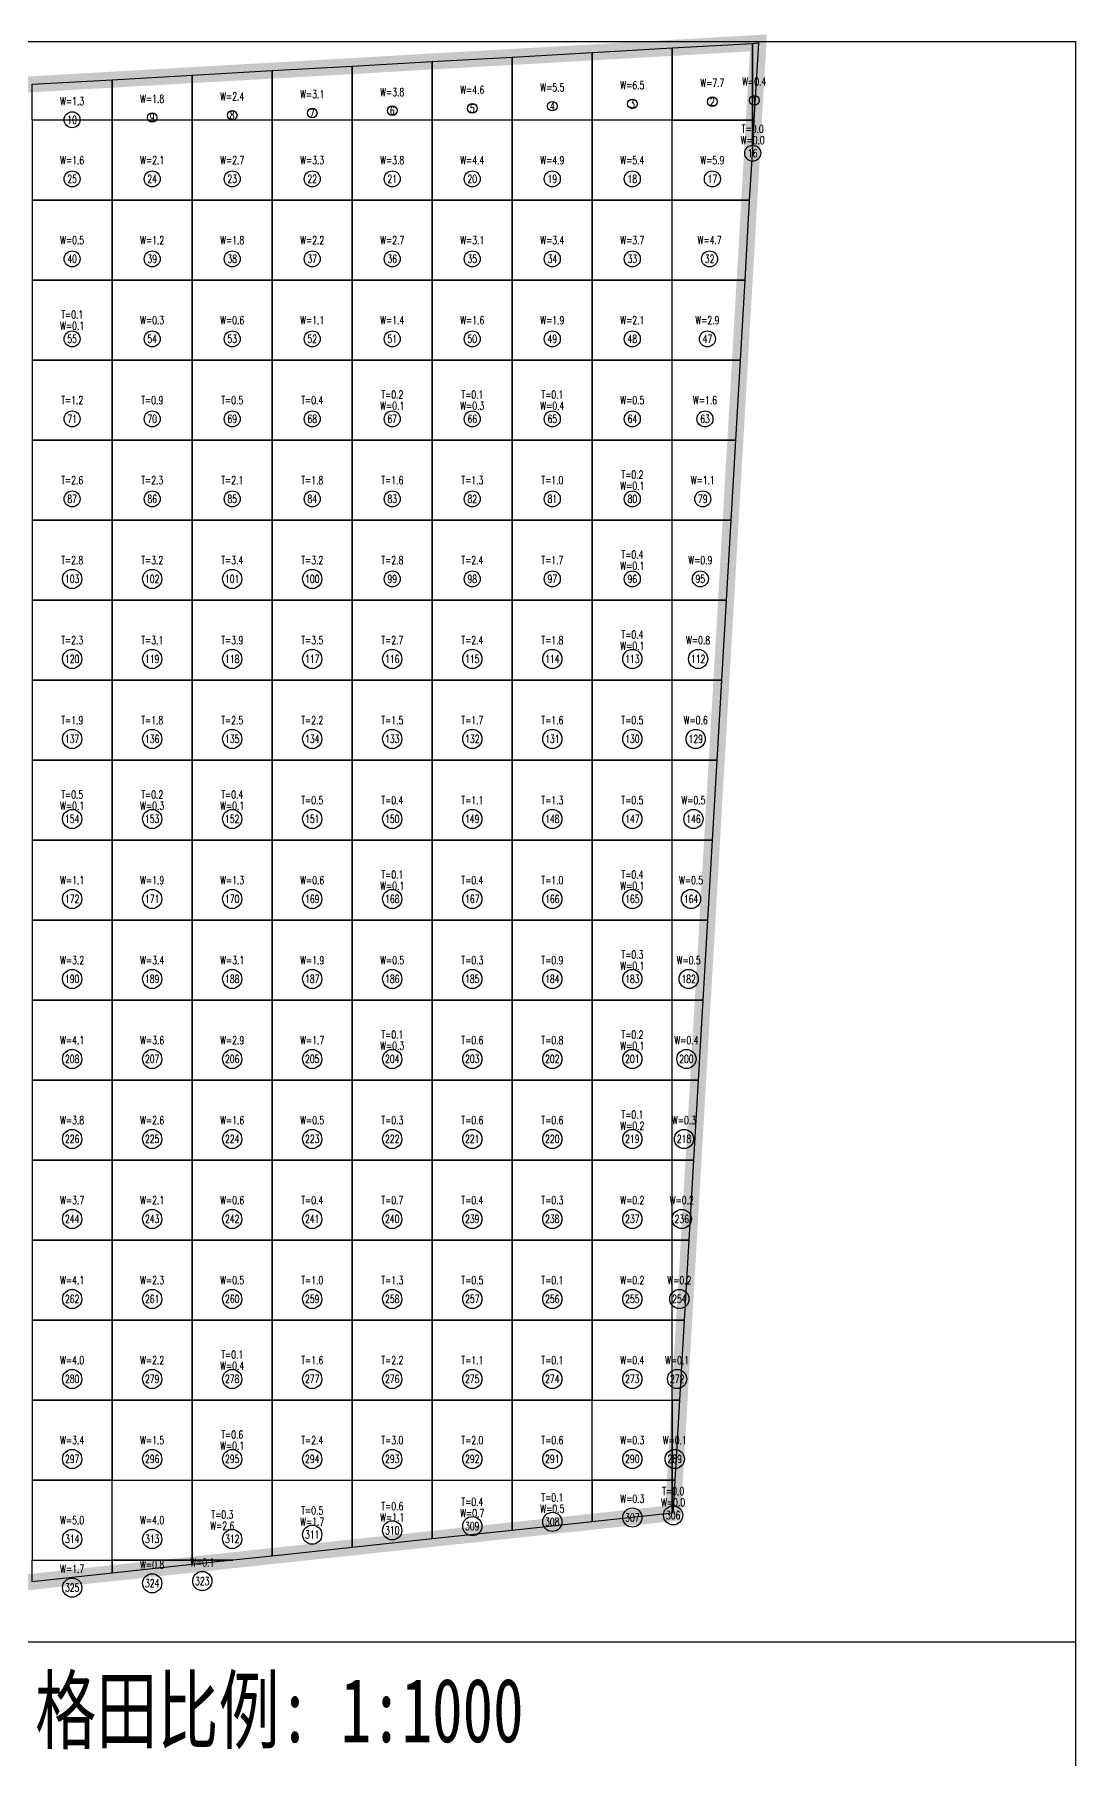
# Model space of a CAD drawing. Extents: x 4283 to 40403, y 1134 to 1764.
# Drawn here: x 9888.4 to 9953.5, y 1566.7 to 1674.5 of the extents above; entities that cross this region are included whole.
import ezdxf
from ezdxf.enums import TextEntityAlignment as Align

# ---------------------------------------------------------------- set-up
doc = ezdxf.new("R2010")
doc.units = 0
for name, color, linetype in [('tdz_10-2方格网', 2, 'Continuous'), ('tdz_10-2方格网计算', 7, 'Continuous'), ('tdz_土方计算图', 7, 'Continuous'), ('tdz_格田', 6, 'Continuous')]:
    doc.layers.add(name, color=color, linetype=linetype)
doc.styles.add('GLand', font='')
doc.styles.add('GLandNum', font='txt_____.ttf', dxfattribs={"width": 0.7, "height": 0.5})
doc.styles.get('GLand').set_extended_font_data('FangSong_GB2312')

msp = doc.modelspace()

# ---------------------------------------------------------------- linework, layer by layer
at = {"layer": 'tdz_10-2方格网', "linetype": 'Continuous'}
for points in [[(9923.27, 1673.42, 3394.67), (9923.27, 1669.18, 3394.62), (9918.27, 1669.18, 3394.66), (9918.27, 1673.13, 3394.71)], [(9928.27, 1673.7, 3394.63), (9928.27, 1669.18, 3394.58), (9923.27, 1669.18, 3394.62), (9923.27, 1673.42, 3394.67)], [(9933.27, 1673.98, 3394.59), (9933.27, 1669.18, 3394.56), (9928.27, 1669.18, 3394.58), (9928.27, 1673.7, 3394.63)], [(9933.37, 1669.18, 3394.56), (9933.27, 1669.18, 3394.56), (9933.27, 1673.98, 3394.59), (9933.65, 1674.01, 3394.59)], [(9903.27, 1672.28, 3394.82), (9903.27, 1669.18, 3394.79), (9898.27, 1669.18, 3394.83), (9898.27, 1671.99, 3394.86)], [(9908.27, 1672.56, 3394.78), (9908.27, 1669.18, 3394.75), (9903.27, 1669.18, 3394.79), (9903.27, 1672.28, 3394.82)], [(9913.27, 1672.85, 3394.74), (9913.27, 1669.18, 3394.71), (9908.27, 1669.18, 3394.75), (9908.27, 1672.56, 3394.78)], [(9918.27, 1673.13, 3394.71), (9918.27, 1669.18, 3394.66), (9913.27, 1669.18, 3394.71), (9913.27, 1672.85, 3394.74)], [(9893.27, 1671.71, 3394.9), (9893.27, 1669.18, 3394.88), (9888.27, 1669.18, 3394.92), (9888.27, 1671.43, 3394.93)], [(9898.27, 1671.99, 3394.86), (9898.27, 1669.18, 3394.83), (9893.27, 1669.18, 3394.88), (9893.27, 1671.71, 3394.9)], [(9888.27, 1669.18, 3394.92), (9888.27, 1664.18, 3394.91), (9893.27, 1664.18, 3394.87), (9893.27, 1669.18, 3394.88)], [(9893.27, 1669.18, 3394.88), (9893.27, 1664.18, 3394.87), (9898.27, 1664.18, 3394.82), (9898.27, 1669.18, 3394.83)], [(9898.27, 1669.18, 3394.83), (9898.27, 1664.18, 3394.82), (9903.27, 1664.18, 3394.78), (9903.27, 1669.18, 3394.79)], [(9903.27, 1669.18, 3394.79), (9903.27, 1664.18, 3394.78), (9908.27, 1664.18, 3394.74), (9908.27, 1669.18, 3394.75)], [(9908.27, 1669.18, 3394.75), (9908.27, 1664.18, 3394.74), (9913.27, 1664.18, 3394.69), (9913.27, 1669.18, 3394.71)], [(9913.27, 1669.18, 3394.71), (9913.27, 1664.18, 3394.69), (9918.27, 1664.18, 3394.65), (9918.27, 1669.18, 3394.66)], [(9918.27, 1669.18, 3394.66), (9918.27, 1664.18, 3394.65), (9923.27, 1664.18, 3394.59), (9923.27, 1669.18, 3394.62)], [(9923.27, 1669.18, 3394.62), (9923.27, 1664.18, 3394.59), (9928.27, 1664.18, 3394.55), (9928.27, 1669.18, 3394.58)], [(9933.08, 1664.18, 3394.53), (9928.27, 1664.18, 3394.55), (9928.27, 1669.18, 3394.58), (9933.27, 1669.18, 3394.56), (9933.27, 1667.4, 3394.55)], [(9933.27, 1669.18, 3394.56), (9933.37, 1669.18, 3394.56), (9933.27, 1667.4, 3394.55)], [(9888.27, 1664.18, 3394.91), (9888.27, 1659.18, 3394.92), (9893.27, 1659.18, 3394.87), (9893.27, 1664.18, 3394.87)], [(9893.27, 1664.18, 3394.87), (9893.27, 1659.18, 3394.87), (9898.27, 1659.18, 3394.83), (9898.27, 1664.18, 3394.82)], [(9898.27, 1664.18, 3394.82), (9898.27, 1659.18, 3394.83), (9903.27, 1659.18, 3394.79), (9903.27, 1664.18, 3394.78)], [(9903.27, 1664.18, 3394.78), (9903.27, 1659.18, 3394.79), (9908.27, 1659.18, 3394.73), (9908.27, 1664.18, 3394.74)], [(9908.27, 1664.18, 3394.74), (9908.27, 1659.18, 3394.73), (9913.27, 1659.18, 3394.68), (9913.27, 1664.18, 3394.69)], [(9913.27, 1664.18, 3394.69), (9913.27, 1659.18, 3394.68), (9918.27, 1659.18, 3394.62), (9918.27, 1664.18, 3394.65)], [(9918.27, 1664.18, 3394.65), (9918.27, 1659.18, 3394.62), (9923.27, 1659.18, 3394.56), (9923.27, 1664.18, 3394.59)], [(9923.27, 1664.18, 3394.59), (9923.27, 1659.18, 3394.56), (9928.27, 1659.18, 3394.51), (9928.27, 1664.18, 3394.55)], [(9928.27, 1664.18, 3394.55), (9933.08, 1664.18, 3394.53), (9932.79, 1659.18, 3394.51), (9928.27, 1659.18, 3394.51)], [(9888.27, 1659.18, 3394.92), (9888.27, 1654.18, 3394.93), (9893.27, 1654.18, 3394.87), (9893.27, 1659.18, 3394.87)], [(9893.27, 1659.18, 3394.87), (9893.27, 1654.18, 3394.87), (9898.27, 1654.18, 3394.82), (9898.27, 1659.18, 3394.83)], [(9898.27, 1659.18, 3394.83), (9898.27, 1654.18, 3394.82), (9903.27, 1654.18, 3394.76), (9903.27, 1659.18, 3394.79)], [(9903.27, 1659.18, 3394.79), (9903.27, 1654.18, 3394.76), (9908.27, 1654.18, 3394.71), (9908.27, 1659.18, 3394.73)], [(9908.27, 1659.18, 3394.73), (9908.27, 1654.18, 3394.71), (9913.27, 1654.18, 3394.65), (9913.27, 1659.18, 3394.68)], [(9913.27, 1659.18, 3394.68), (9913.27, 1654.18, 3394.65), (9918.27, 1654.18, 3394.6), (9918.27, 1659.18, 3394.62)], [(9918.27, 1659.18, 3394.62), (9918.27, 1654.18, 3394.6), (9923.27, 1654.18, 3394.54), (9923.27, 1659.18, 3394.56)], [(9923.27, 1659.18, 3394.56), (9923.27, 1654.18, 3394.54), (9928.27, 1654.18, 3394.47), (9928.27, 1659.18, 3394.51)], [(9928.27, 1659.18, 3394.51), (9932.79, 1659.18, 3394.51), (9932.5, 1654.18, 3394.48), (9928.27, 1654.18, 3394.47)], [(9888.27, 1654.18, 3394.93), (9888.27, 1649.18, 3394.91), (9893.27, 1649.18, 3394.85), (9893.27, 1654.18, 3394.87)], [(9893.27, 1654.18, 3394.87), (9893.27, 1649.18, 3394.85), (9898.27, 1649.18, 3394.8), (9898.27, 1654.18, 3394.82)], [(9898.27, 1654.18, 3394.82), (9898.27, 1649.18, 3394.8), (9903.27, 1649.18, 3394.74), (9903.27, 1654.18, 3394.76)], [(9903.27, 1654.18, 3394.76), (9903.27, 1649.18, 3394.74), (9908.27, 1649.18, 3394.68), (9908.27, 1654.18, 3394.71)], [(9908.27, 1654.18, 3394.71), (9908.27, 1649.18, 3394.68), (9913.27, 1649.18, 3394.63), (9913.27, 1654.18, 3394.65)], [(9913.27, 1654.18, 3394.65), (9913.27, 1649.18, 3394.63), (9918.27, 1649.18, 3394.57), (9918.27, 1654.18, 3394.6)], [(9918.27, 1654.18, 3394.6), (9918.27, 1649.18, 3394.57), (9923.27, 1649.18, 3394.51), (9923.27, 1654.18, 3394.54)], [(9923.27, 1654.18, 3394.54), (9923.27, 1649.18, 3394.51), (9928.27, 1649.18, 3394.48), (9928.27, 1654.18, 3394.47)], [(9928.27, 1654.18, 3394.47), (9932.5, 1654.18, 3394.48), (9932.21, 1649.18, 3394.47), (9928.27, 1649.18, 3394.48)], [(9888.27, 1649.18, 3394.91), (9888.27, 1644.18, 3394.89), (9893.27, 1644.18, 3394.83), (9893.27, 1649.18, 3394.85)], [(9893.27, 1649.18, 3394.85), (9893.27, 1644.18, 3394.83), (9898.27, 1644.18, 3394.78), (9898.27, 1649.18, 3394.8)], [(9898.27, 1649.18, 3394.8), (9898.27, 1644.18, 3394.78), (9903.27, 1644.18, 3394.72), (9903.27, 1649.18, 3394.74)], [(9903.27, 1649.18, 3394.74), (9903.27, 1644.18, 3394.72), (9908.27, 1644.18, 3394.66), (9908.27, 1649.18, 3394.68)], [(9908.27, 1649.18, 3394.68), (9908.27, 1644.18, 3394.66), (9913.27, 1644.18, 3394.61), (9913.27, 1649.18, 3394.63)], [(9913.27, 1649.18, 3394.63), (9913.27, 1644.18, 3394.61), (9918.27, 1644.18, 3394.55), (9918.27, 1649.18, 3394.57)], [(9918.27, 1649.18, 3394.57), (9918.27, 1644.18, 3394.55), (9923.27, 1644.18, 3394.52), (9923.27, 1649.18, 3394.51)], [(9923.27, 1649.18, 3394.51), (9923.27, 1644.18, 3394.52), (9928.27, 1644.18, 3394.51), (9928.27, 1649.18, 3394.48)], [(9928.27, 1649.18, 3394.48), (9932.21, 1649.18, 3394.47), (9931.92, 1644.18, 3394.51), (9928.27, 1644.18, 3394.51)], [(9888.27, 1644.18, 3394.89), (9888.27, 1639.18, 3394.98), (9893.27, 1639.18, 3394.89), (9893.27, 1644.18, 3394.83)], [(9893.27, 1644.18, 3394.83), (9893.27, 1639.18, 3394.89), (9898.27, 1639.18, 3394.76), (9898.27, 1644.18, 3394.78)], [(9898.27, 1644.18, 3394.78), (9898.27, 1639.18, 3394.76), (9903.27, 1639.18, 3394.7), (9903.27, 1644.18, 3394.72)], [(9903.27, 1644.18, 3394.72), (9903.27, 1639.18, 3394.7), (9908.27, 1639.18, 3394.64), (9908.27, 1644.18, 3394.66)], [(9908.27, 1644.18, 3394.66), (9908.27, 1639.18, 3394.64), (9913.27, 1639.18, 3394.61), (9913.27, 1644.18, 3394.61)], [(9913.27, 1644.18, 3394.61), (9913.27, 1639.18, 3394.61), (9918.27, 1639.18, 3394.56), (9918.27, 1644.18, 3394.55)], [(9918.27, 1644.18, 3394.55), (9918.27, 1639.18, 3394.56), (9923.27, 1639.18, 3394.55), (9923.27, 1644.18, 3394.52)], [(9923.27, 1644.18, 3394.52), (9923.27, 1639.18, 3394.55), (9928.27, 1639.18, 3394.55), (9928.27, 1644.18, 3394.51)], [(9928.27, 1644.18, 3394.51), (9931.92, 1644.18, 3394.51), (9931.63, 1639.18, 3394.54), (9928.27, 1639.18, 3394.55)], [(9888.27, 1639.18, 3394.98), (9888.27, 1634.18, 3394.99), (9893.27, 1634.18, 3394.95), (9893.27, 1639.18, 3394.89)], [(9893.27, 1639.18, 3394.89), (9893.27, 1634.18, 3394.95), (9898.27, 1634.18, 3394.82), (9898.27, 1639.18, 3394.76)], [(9898.27, 1639.18, 3394.76), (9898.27, 1634.18, 3394.82), (9903.27, 1634.18, 3394.74), (9903.27, 1639.18, 3394.7)], [(9903.27, 1639.18, 3394.7), (9903.27, 1634.18, 3394.74), (9908.27, 1634.18, 3394.73), (9908.27, 1639.18, 3394.64)], [(9908.27, 1639.18, 3394.64), (9908.27, 1634.18, 3394.73), (9913.27, 1634.18, 3394.7), (9913.27, 1639.18, 3394.61)], [(9913.27, 1639.18, 3394.61), (9913.27, 1634.18, 3394.7), (9918.27, 1634.18, 3394.61), (9918.27, 1639.18, 3394.56)], [(9918.27, 1639.18, 3394.56), (9918.27, 1634.18, 3394.61), (9923.27, 1634.18, 3394.59), (9923.27, 1639.18, 3394.55)], [(9923.27, 1639.18, 3394.55), (9923.27, 1634.18, 3394.59), (9928.27, 1634.18, 3394.58), (9928.27, 1639.18, 3394.55)], [(9928.27, 1639.18, 3394.55), (9931.63, 1639.18, 3394.54), (9931.34, 1634.18, 3394.58), (9928.27, 1634.18, 3394.58)], [(9888.27, 1634.18, 3394.99), (9888.27, 1629.18, 3395.05), (9893.27, 1629.18, 3395.02), (9893.27, 1634.18, 3394.95)], [(9893.27, 1634.18, 3394.95), (9893.27, 1629.18, 3395.02), (9898.27, 1629.18, 3394.96), (9898.27, 1634.18, 3394.82)], [(9898.27, 1634.18, 3394.82), (9898.27, 1629.18, 3394.96), (9903.27, 1629.18, 3394.85), (9903.27, 1634.18, 3394.74)], [(9903.27, 1634.18, 3394.74), (9903.27, 1629.18, 3394.85), (9908.27, 1629.18, 3394.84), (9908.27, 1634.18, 3394.73)], [(9908.27, 1634.18, 3394.73), (9908.27, 1629.18, 3394.84), (9913.27, 1629.18, 3394.76), (9913.27, 1634.18, 3394.7)], [(9913.27, 1634.18, 3394.7), (9913.27, 1629.18, 3394.76), (9918.27, 1629.18, 3394.67), (9918.27, 1634.18, 3394.61)], [(9918.27, 1634.18, 3394.61), (9918.27, 1629.18, 3394.67), (9923.27, 1629.18, 3394.62), (9923.27, 1634.18, 3394.59)], [(9923.27, 1634.18, 3394.59), (9923.27, 1629.18, 3394.62), (9928.27, 1629.18, 3394.61), (9928.27, 1634.18, 3394.58)], [(9928.27, 1634.18, 3394.58), (9931.34, 1634.18, 3394.58), (9931.05, 1629.18, 3394.61), (9928.27, 1629.18, 3394.61)], [(9888.27, 1629.18, 3395.05), (9888.27, 1624.18, 3395.16), (9893.27, 1624.18, 3395.14), (9893.27, 1629.18, 3395.02)], [(9893.27, 1629.18, 3395.02), (9893.27, 1624.18, 3395.14), (9898.27, 1624.18, 3395.08), (9898.27, 1629.18, 3394.96)], [(9898.27, 1629.18, 3394.96), (9898.27, 1624.18, 3395.08), (9903.27, 1624.18, 3394.96), (9903.27, 1629.18, 3394.85)], [(9903.27, 1629.18, 3394.85), (9903.27, 1624.18, 3394.96), (9908.27, 1624.18, 3394.9), (9908.27, 1629.18, 3394.84)], [(9908.27, 1629.18, 3394.84), (9908.27, 1624.18, 3394.9), (9913.27, 1624.18, 3394.82), (9913.27, 1629.18, 3394.76)], [(9913.27, 1629.18, 3394.76), (9913.27, 1624.18, 3394.82), (9918.27, 1624.18, 3394.73), (9918.27, 1629.18, 3394.67)], [(9918.27, 1629.18, 3394.67), (9918.27, 1624.18, 3394.73), (9923.27, 1624.18, 3394.65), (9923.27, 1629.18, 3394.62)], [(9923.27, 1629.18, 3394.62), (9923.27, 1624.18, 3394.65), (9928.27, 1624.18, 3394.65), (9928.27, 1629.18, 3394.61)], [(9928.27, 1629.18, 3394.61), (9931.05, 1629.18, 3394.61), (9930.76, 1624.18, 3394.64), (9928.27, 1624.18, 3394.65)], [(9888.27, 1624.18, 3395.16), (9888.27, 1619.18, 3395.28), (9893.27, 1619.18, 3395.24), (9893.27, 1624.18, 3395.14)], [(9893.27, 1624.18, 3395.14), (9893.27, 1619.18, 3395.24), (9898.27, 1619.18, 3395.18), (9898.27, 1624.18, 3395.08)], [(9898.27, 1624.18, 3395.08), (9898.27, 1619.18, 3395.18), (9903.27, 1619.18, 3395.11), (9903.27, 1624.18, 3394.96)], [(9903.27, 1624.18, 3394.96), (9903.27, 1619.18, 3395.11), (9908.27, 1619.18, 3394.96), (9908.27, 1624.18, 3394.9)], [(9908.27, 1624.18, 3394.9), (9908.27, 1619.18, 3394.96), (9913.27, 1619.18, 3394.87), (9913.27, 1624.18, 3394.82)], [(9913.27, 1624.18, 3394.82), (9913.27, 1619.18, 3394.87), (9918.27, 1619.18, 3394.78), (9918.27, 1624.18, 3394.73)], [(9918.27, 1624.18, 3394.73), (9918.27, 1619.18, 3394.78), (9923.27, 1619.18, 3394.69), (9923.27, 1624.18, 3394.65)], [(9923.27, 1624.18, 3394.65), (9923.27, 1619.18, 3394.69), (9928.27, 1619.18, 3394.69), (9928.27, 1624.18, 3394.65)], [(9928.27, 1624.18, 3394.65), (9930.76, 1624.18, 3394.64), (9930.47, 1619.18, 3394.7), (9928.27, 1619.18, 3394.69)], [(9888.27, 1619.18, 3395.28), (9888.27, 1614.18, 3395.4), (9893.27, 1614.18, 3395.34), (9893.27, 1619.18, 3395.24)], [(9893.27, 1619.18, 3395.24), (9893.27, 1614.18, 3395.34), (9898.27, 1614.18, 3395.26), (9898.27, 1619.18, 3395.18)], [(9898.27, 1619.18, 3395.18), (9898.27, 1614.18, 3395.26), (9903.27, 1614.18, 3395.16), (9903.27, 1619.18, 3395.11)], [(9903.27, 1619.18, 3395.11), (9903.27, 1614.18, 3395.16), (9908.27, 1614.18, 3395.03), (9908.27, 1619.18, 3394.96)], [(9908.27, 1619.18, 3394.96), (9908.27, 1614.18, 3395.03), (9913.27, 1614.18, 3394.91), (9913.27, 1619.18, 3394.87)], [(9913.27, 1619.18, 3394.87), (9913.27, 1614.18, 3394.91), (9918.27, 1614.18, 3394.8), (9918.27, 1619.18, 3394.78)], [(9918.27, 1619.18, 3394.78), (9918.27, 1614.18, 3394.8), (9923.27, 1614.18, 3394.74), (9923.27, 1619.18, 3394.69)], [(9923.27, 1619.18, 3394.69), (9923.27, 1614.18, 3394.74), (9928.27, 1614.18, 3394.73), (9928.27, 1619.18, 3394.69)], [(9928.27, 1619.18, 3394.69), (9930.47, 1619.18, 3394.7), (9930.18, 1614.18, 3394.73), (9928.27, 1614.18, 3394.73)], [(9888.27, 1614.18, 3395.4), (9888.27, 1609.18, 3395.45), (9893.27, 1609.18, 3395.35), (9893.27, 1614.18, 3395.34)], [(9893.27, 1614.18, 3395.34), (9893.27, 1609.18, 3395.35), (9898.27, 1609.18, 3395.25), (9898.27, 1614.18, 3395.26)], [(9898.27, 1614.18, 3395.26), (9898.27, 1609.18, 3395.25), (9903.27, 1609.18, 3395.14), (9903.27, 1614.18, 3395.16)], [(9903.27, 1614.18, 3395.16), (9903.27, 1609.18, 3395.14), (9908.27, 1609.18, 3395.03), (9908.27, 1614.18, 3395.03)], [(9908.27, 1614.18, 3395.03), (9908.27, 1609.18, 3395.03), (9913.27, 1609.18, 3394.91), (9913.27, 1614.18, 3394.91)], [(9913.27, 1614.18, 3394.91), (9913.27, 1609.18, 3394.91), (9918.27, 1609.18, 3394.85), (9918.27, 1614.18, 3394.8)], [(9918.27, 1614.18, 3394.8), (9918.27, 1609.18, 3394.85), (9923.27, 1609.18, 3394.78), (9923.27, 1614.18, 3394.74)], [(9923.27, 1614.18, 3394.74), (9923.27, 1609.18, 3394.78), (9928.27, 1609.18, 3394.77), (9928.27, 1614.18, 3394.73)], [(9928.27, 1614.18, 3394.73), (9930.18, 1614.18, 3394.73), (9929.89, 1609.18, 3394.77), (9928.27, 1609.18, 3394.77)], [(9888.27, 1609.18, 3395.45), (9888.27, 1604.18, 3395.49), (9893.27, 1604.18, 3395.35), (9893.27, 1609.18, 3395.35)], [(9893.27, 1609.18, 3395.35), (9893.27, 1604.18, 3395.35), (9898.27, 1604.18, 3395.24), (9898.27, 1609.18, 3395.25)], [(9898.27, 1609.18, 3395.25), (9898.27, 1604.18, 3395.24), (9903.27, 1604.18, 3395.13), (9903.27, 1609.18, 3395.14)], [(9903.27, 1609.18, 3395.14), (9903.27, 1604.18, 3395.13), (9908.27, 1604.18, 3395.03), (9908.27, 1609.18, 3395.03)], [(9908.27, 1609.18, 3395.03), (9908.27, 1604.18, 3395.03), (9913.27, 1604.18, 3394.95), (9913.27, 1609.18, 3394.91)], [(9913.27, 1609.18, 3394.91), (9913.27, 1604.18, 3394.95), (9918.27, 1604.18, 3394.89), (9918.27, 1609.18, 3394.85)], [(9918.27, 1609.18, 3394.85), (9918.27, 1604.18, 3394.89), (9923.27, 1604.18, 3394.83), (9923.27, 1609.18, 3394.78)], [(9923.27, 1609.18, 3394.78), (9923.27, 1604.18, 3394.83), (9928.27, 1604.18, 3394.8), (9928.27, 1609.18, 3394.77)], [(9928.27, 1609.18, 3394.77), (9929.89, 1609.18, 3394.77), (9929.59, 1604.18, 3394.8), (9928.27, 1604.18, 3394.8)], [(9888.27, 1604.18, 3395.49), (9888.27, 1599.18, 3395.54), (9893.27, 1599.18, 3395.4), (9893.27, 1604.18, 3395.35)], [(9893.27, 1604.18, 3395.35), (9893.27, 1599.18, 3395.4), (9898.27, 1599.18, 3395.26), (9898.27, 1604.18, 3395.24)], [(9898.27, 1604.18, 3395.24), (9898.27, 1599.18, 3395.26), (9903.27, 1599.18, 3395.13), (9903.27, 1604.18, 3395.13)], [(9903.27, 1604.18, 3395.13), (9903.27, 1599.18, 3395.13), (9908.27, 1599.18, 3395.02), (9908.27, 1604.18, 3395.03)], [(9908.27, 1604.18, 3395.03), (9908.27, 1599.18, 3395.02), (9913.27, 1599.18, 3394.99), (9913.27, 1604.18, 3394.95)], [(9913.27, 1604.18, 3394.95), (9913.27, 1599.18, 3394.99), (9918.27, 1599.18, 3394.94), (9918.27, 1604.18, 3394.89)], [(9918.27, 1604.18, 3394.89), (9918.27, 1599.18, 3394.94), (9923.27, 1599.18, 3394.87), (9923.27, 1604.18, 3394.83)], [(9923.27, 1604.18, 3394.83), (9923.27, 1599.18, 3394.87), (9928.27, 1599.18, 3394.84), (9928.27, 1604.18, 3394.8)], [(9928.27, 1604.18, 3394.8), (9929.59, 1604.18, 3394.8), (9929.3, 1599.18, 3394.84), (9928.27, 1599.18, 3394.84)], [(9888.27, 1599.18, 3395.54), (9888.27, 1594.18, 3395.59), (9893.27, 1594.18, 3395.45), (9893.27, 1599.18, 3395.4)], [(9893.27, 1599.18, 3395.4), (9893.27, 1594.18, 3395.45), (9898.27, 1594.18, 3395.31), (9898.27, 1599.18, 3395.26)], [(9898.27, 1599.18, 3395.26), (9898.27, 1594.18, 3395.31), (9903.27, 1594.18, 3395.17), (9903.27, 1599.18, 3395.13)], [(9903.27, 1599.18, 3395.13), (9903.27, 1594.18, 3395.17), (9908.27, 1594.18, 3395.03), (9908.27, 1599.18, 3395.02)], [(9908.27, 1599.18, 3395.02), (9908.27, 1594.18, 3395.03), (9913.27, 1594.18, 3394.99), (9913.27, 1599.18, 3394.99)], [(9913.27, 1599.18, 3394.99), (9913.27, 1594.18, 3394.99), (9918.27, 1594.18, 3394.98), (9918.27, 1599.18, 3394.94)], [(9918.27, 1599.18, 3394.94), (9918.27, 1594.18, 3394.98), (9923.27, 1594.18, 3394.92), (9923.27, 1599.18, 3394.87)], [(9923.27, 1599.18, 3394.87), (9923.27, 1594.18, 3394.92), (9928.27, 1594.18, 3394.88), (9928.27, 1599.18, 3394.84)], [(9928.27, 1599.18, 3394.84), (9929.3, 1599.18, 3394.84), (9929.01, 1594.18, 3394.88), (9928.27, 1594.18, 3394.88)], [(9888.27, 1594.18, 3395.59), (9888.27, 1589.18, 3395.6), (9893.27, 1589.18, 3395.46), (9893.27, 1594.18, 3395.45)], [(9893.27, 1594.18, 3395.45), (9893.27, 1589.18, 3395.46), (9898.27, 1589.18, 3395.32), (9898.27, 1594.18, 3395.31)], [(9898.27, 1594.18, 3395.31), (9898.27, 1589.18, 3395.32), (9903.27, 1589.18, 3395.17), (9903.27, 1594.18, 3395.17)], [(9903.27, 1594.18, 3395.17), (9903.27, 1589.18, 3395.17), (9908.27, 1589.18, 3395.03), (9908.27, 1594.18, 3395.03)], [(9908.27, 1594.18, 3395.03), (9908.27, 1589.18, 3395.03), (9913.27, 1589.18, 3394.99), (9913.27, 1594.18, 3394.99)], [(9913.27, 1594.18, 3394.99), (9913.27, 1589.18, 3394.99), (9918.27, 1589.18, 3394.98), (9918.27, 1594.18, 3394.98)], [(9918.27, 1594.18, 3394.98), (9918.27, 1589.18, 3394.98), (9923.27, 1589.18, 3394.96), (9923.27, 1594.18, 3394.92)], [(9923.27, 1594.18, 3394.92), (9923.27, 1589.18, 3394.96), (9928.27, 1589.18, 3394.91), (9928.27, 1594.18, 3394.88)], [(9928.27, 1594.18, 3394.88), (9929.01, 1594.18, 3394.88), (9928.72, 1589.18, 3394.91), (9928.27, 1589.18, 3394.91)], [(9888.27, 1589.18, 3395.6), (9888.27, 1584.18, 3395.61), (9893.27, 1584.18, 3395.46), (9893.27, 1589.18, 3395.46)], [(9893.27, 1589.18, 3395.46), (9893.27, 1584.18, 3395.46), (9898.27, 1584.18, 3395.32), (9898.27, 1589.18, 3395.32)], [(9898.27, 1589.18, 3395.32), (9898.27, 1584.18, 3395.32), (9903.27, 1584.18, 3395.17), (9903.27, 1589.18, 3395.17)], [(9903.27, 1589.18, 3395.17), (9903.27, 1584.18, 3395.17), (9908.27, 1584.18, 3395.04), (9908.27, 1589.18, 3395.03)], [(9908.27, 1589.18, 3395.03), (9908.27, 1584.18, 3395.04), (9913.27, 1584.18, 3394.99), (9913.27, 1589.18, 3394.99)], [(9913.27, 1589.18, 3394.99), (9913.27, 1584.18, 3394.99), (9918.27, 1584.18, 3394.98), (9918.27, 1589.18, 3394.98)], [(9918.27, 1589.18, 3394.98), (9918.27, 1584.18, 3394.98), (9923.27, 1584.18, 3394.97), (9923.27, 1589.18, 3394.96)], [(9923.27, 1584.18, 3394.97), (9923.27, 1589.18, 3394.96), (9928.27, 1589.18, 3394.91), (9928.27, 1584.18, 3394.95)], [(9928.27, 1589.18, 3394.91), (9928.72, 1589.18, 3394.91), (9928.43, 1584.18, 3394.95), (9928.27, 1584.18, 3394.95)], [(9888.27, 1584.18, 3395.61), (9888.27, 1579.18, 3395.76), (9893.27, 1579.18, 3395.7), (9893.27, 1584.18, 3395.46)], [(9893.27, 1579.18, 3395.7), (9893.27, 1584.18, 3395.46), (9898.27, 1584.18, 3395.32), (9898.27, 1579.18, 3395.63)], [(9900.8, 1579.18, 3395.6), (9898.27, 1579.18, 3395.63), (9898.27, 1584.18, 3395.32), (9903.27, 1584.18, 3395.17), (9903.27, 1579.44, 3395.54)], [(9903.27, 1579.44, 3395.54), (9903.27, 1584.18, 3395.17), (9908.27, 1584.18, 3395.04), (9908.27, 1579.98, 3395.43)], [(9908.27, 1579.98, 3395.43), (9908.27, 1584.18, 3395.04), (9913.27, 1584.18, 3394.99), (9913.27, 1580.52, 3395.31)], [(9913.27, 1580.52, 3395.31), (9913.27, 1584.18, 3394.99), (9918.27, 1584.18, 3394.98), (9918.27, 1581.05, 3395.2)], [(9918.27, 1581.05, 3395.2), (9918.27, 1584.18, 3394.98), (9923.27, 1584.18, 3394.97), (9923.27, 1581.59, 3395.08)], [(9923.27, 1581.59, 3395.08), (9923.27, 1584.18, 3394.97), (9928.27, 1584.18, 3394.95), (9928.27, 1582.12, 3394.96)], [(9928.27, 1584.18, 3394.95), (9928.43, 1584.18, 3394.95), (9928.31, 1582.13, 3394.96), (9928.27, 1582.12, 3394.96)], [(9888.27, 1577.83, 3395.89), (9888.27, 1579.18, 3395.76), (9893.27, 1579.18, 3395.7), (9893.27, 1578.37, 3395.77)], [(9893.27, 1578.37, 3395.77), (9893.27, 1579.18, 3395.7), (9898.27, 1579.18, 3395.63), (9898.27, 1578.91, 3395.66)], [(9898.27, 1579.18, 3395.63), (9900.8, 1579.18, 3395.6), (9898.27, 1578.91, 3395.66)]]:
    msp.add_polyline3d(points, close=True, dxfattribs=at)
at = {"layer": 'tdz_10-2方格网计算', "color": 7, "linetype": 'Continuous'}
for centre, radius in [((9910.77, 1669.78), 0.3), ((9915.77, 1669.92), 0.3), ((9920.77, 1670.06), 0.3), ((9925.77, 1670.2), 0.3), ((9930.77, 1670.34), 0.3), ((9933.39, 1670.42), 0.3), ((9890.77, 1669.21), 0.5), ((9895.77, 1669.35), 0.3), ((9900.77, 1669.49), 0.3), ((9905.77, 1669.63), 0.3), ((9933.29, 1667.12), 0.5), ((9890.77, 1665.51), 0.5), ((9895.77, 1665.51), 0.5), ((9900.77, 1665.51), 0.5), ((9905.77, 1665.51), 0.5), ((9910.77, 1665.51), 0.5), ((9915.77, 1665.51), 0.5), ((9920.77, 1665.51), 0.5), ((9925.77, 1665.51), 0.5), ((9930.77, 1665.51), 0.5), ((9890.77, 1660.51), 0.5), ((9895.77, 1660.51), 0.5), ((9900.77, 1660.51), 0.5), ((9905.77, 1660.51), 0.5), ((9910.77, 1660.51), 0.5), ((9915.77, 1660.51), 0.5), ((9920.77, 1660.51), 0.5), ((9925.77, 1660.51), 0.5), ((9930.6, 1660.51), 0.5), ((9890.77, 1655.51), 0.5), ((9895.77, 1655.51), 0.5), ((9900.77, 1655.51), 0.5), ((9905.77, 1655.51), 0.5), ((9910.77, 1655.51), 0.5), ((9915.77, 1655.51), 0.5), ((9920.77, 1655.51), 0.5), ((9925.77, 1655.51), 0.5), ((9930.46, 1655.51), 0.5), ((9890.77, 1650.51), 0.5), ((9895.77, 1650.51), 0.5), ((9900.77, 1650.51), 0.5), ((9905.77, 1650.51), 0.5), ((9910.77, 1650.51), 0.5), ((9915.77, 1650.51), 0.5), ((9920.77, 1650.51), 0.5), ((9925.77, 1650.51), 0.5), ((9930.31, 1650.51), 0.5), ((9890.77, 1645.51), 0.5), ((9895.77, 1645.51), 0.5), ((9900.77, 1645.51), 0.5), ((9905.77, 1645.51), 0.5), ((9910.77, 1645.51), 0.5), ((9915.77, 1645.51), 0.5), ((9920.77, 1645.51), 0.5), ((9925.77, 1645.51), 0.5), ((9930.17, 1645.51), 0.5), ((9890.77, 1640.51), 0.6), ((9895.77, 1640.51), 0.6), ((9900.77, 1640.51), 0.6), ((9905.77, 1640.51), 0.6), ((9910.77, 1640.51), 0.5), ((9915.77, 1640.51), 0.5), ((9920.77, 1640.51), 0.5), ((9925.77, 1640.51), 0.5), ((9930.02, 1640.51), 0.5), ((9890.77, 1635.51), 0.6), ((9895.77, 1635.51), 0.6), ((9900.77, 1635.51), 0.6), ((9905.77, 1635.51), 0.6), ((9910.77, 1635.51), 0.6), ((9915.77, 1635.51), 0.6), ((9920.77, 1635.51), 0.6), ((9925.77, 1635.51), 0.6), ((9929.88, 1635.51), 0.6), ((9890.77, 1630.51), 0.6), ((9895.77, 1630.51), 0.6), ((9900.77, 1630.51), 0.6), ((9905.77, 1630.51), 0.6), ((9910.77, 1630.51), 0.6), ((9915.77, 1630.51), 0.6), ((9920.77, 1630.51), 0.6), ((9925.77, 1630.51), 0.6), ((9929.73, 1630.51), 0.6), ((9890.77, 1625.51), 0.6), ((9895.77, 1625.51), 0.6), ((9900.77, 1625.51), 0.6), ((9905.77, 1625.51), 0.6), ((9910.77, 1625.51), 0.6), ((9915.77, 1625.51), 0.6), ((9920.77, 1625.51), 0.6), ((9925.77, 1625.51), 0.6), ((9929.59, 1625.51), 0.6), ((9890.77, 1620.51), 0.6), ((9895.77, 1620.51), 0.6), ((9900.77, 1620.51), 0.6), ((9905.77, 1620.51), 0.6), ((9910.77, 1620.51), 0.6), ((9915.77, 1620.51), 0.6), ((9920.77, 1620.51), 0.6), ((9925.77, 1620.51), 0.6), ((9929.44, 1620.51), 0.6), ((9890.77, 1615.51), 0.6), ((9895.77, 1615.51), 0.6), ((9900.77, 1615.51), 0.6), ((9905.77, 1615.51), 0.6), ((9910.77, 1615.51), 0.6), ((9915.77, 1615.51), 0.6), ((9920.77, 1615.51), 0.6), ((9925.77, 1615.51), 0.6), ((9929.29, 1615.51), 0.6), ((9890.77, 1610.51), 0.6), ((9895.77, 1610.51), 0.6), ((9900.77, 1610.51), 0.6), ((9905.77, 1610.51), 0.6), ((9910.77, 1610.51), 0.6), ((9915.77, 1610.51), 0.6), ((9920.77, 1610.51), 0.6), ((9925.77, 1610.51), 0.6), ((9929.15, 1610.51), 0.6), ((9890.77, 1605.51), 0.6), ((9895.77, 1605.51), 0.6), ((9900.77, 1605.51), 0.6), ((9905.77, 1605.51), 0.6), ((9910.77, 1605.51), 0.6), ((9915.77, 1605.51), 0.6), ((9920.77, 1605.51), 0.6), ((9925.77, 1605.51), 0.6), ((9929, 1605.51), 0.6), ((9890.77, 1600.51), 0.6), ((9895.77, 1600.51), 0.6), ((9900.77, 1600.51), 0.6), ((9905.77, 1600.51), 0.6), ((9910.77, 1600.51), 0.6), ((9915.77, 1600.51), 0.6), ((9920.77, 1600.51), 0.6), ((9925.77, 1600.51), 0.6), ((9928.86, 1600.51), 0.6), ((9890.77, 1595.51), 0.6), ((9895.77, 1595.51), 0.6), ((9900.77, 1595.51), 0.6), ((9905.77, 1595.51), 0.6), ((9910.77, 1595.51), 0.6), ((9915.77, 1595.51), 0.6), ((9920.77, 1595.51), 0.6), ((9925.77, 1595.51), 0.6), ((9928.71, 1595.51), 0.6), ((9890.77, 1590.51), 0.6), ((9895.77, 1590.51), 0.6), ((9900.77, 1590.51), 0.6), ((9905.77, 1590.51), 0.6), ((9910.77, 1590.51), 0.6), ((9915.77, 1590.51), 0.6), ((9920.77, 1590.51), 0.6), ((9925.77, 1590.51), 0.6), ((9928.57, 1590.51), 0.6), ((9890.77, 1585.51), 0.6), ((9895.77, 1585.51), 0.6), ((9900.77, 1585.51), 0.6), ((9905.77, 1585.51), 0.6), ((9910.77, 1585.51), 0.6), ((9915.77, 1585.51), 0.6), ((9920.77, 1585.51), 0.6), ((9925.77, 1585.51), 0.6), ((9928.42, 1585.51), 0.6), ((9910.77, 1581.05), 0.6), ((9915.77, 1581.31), 0.6), ((9920.77, 1581.58), 0.6), ((9925.77, 1581.85), 0.6), ((9928.32, 1581.99), 0.6), ((9890.77, 1580.51), 0.6), ((9895.77, 1580.51), 0.6), ((9900.77, 1580.51), 0.6), ((9905.77, 1580.78), 0.6), ((9895.77, 1577.74), 0.6), ((9898.9, 1577.88), 0.6), ((9890.77, 1577.47), 0.6)]:
    msp.add_circle(centre, radius, dxfattribs=at)
at = {"layer": 'tdz_土方计算图', "linetype": 'Continuous'}
for points in [[(9823.46, 1674.09), (9953.46, 1674.09)], [(9953.46, 1674.09), (9953.46, 1514.09)], [(9823.46, 1574.09), (9953.46, 1574.09)]]:
    msp.add_lwpolyline(points, dxfattribs=at)
at = {"layer": 'tdz_格田', "linetype": 'Continuous', "lineweight": 60, "const_width": 1}
msp.add_lwpolyline([(9854.17, 1574.18), (9843.27, 1615.66), (9863.67, 1670.03), (9933.65, 1674.01), (9928.31, 1582.13), (9854.17, 1574.18)], close=True, dxfattribs=at)

# ---------------------------------------------------------------- texts
at = {"layer": 'tdz_10-2方格网计算', "color": 173, "linetype": 'Continuous', "style": 'GLandNum', "width": 0.7}
for s, p in [('W=3.8', (9910.77, 1670.94)), ('W=4.6', (9915.77, 1671.08)), ('W=5.5', (9920.77, 1671.23)), ('W=6.5', (9925.77, 1671.37)), ('W=7.7', (9930.77, 1671.51)), ('W=0.4', (9933.39, 1671.59)), ('W=1.3', (9890.77, 1670.37)), ('W=1.8', (9895.77, 1670.52)), ('W=2.4', (9900.77, 1670.66)), ('W=3.1', (9905.77, 1670.8)), ('W=0.0', (9933.29, 1667.94)), ('W=1.6', (9890.77, 1666.68)), ('W=2.1', (9895.77, 1666.68)), ('W=2.7', (9900.77, 1666.68)), ('W=3.3', (9905.77, 1666.68)), ('W=3.8', (9910.77, 1666.68)), ('W=4.4', (9915.77, 1666.68)), ('W=4.9', (9920.77, 1666.68)), ('W=5.4', (9925.77, 1666.68)), ('W=5.9', (9930.77, 1666.68)), ('W=0.5', (9890.77, 1661.68)), ('W=1.2', (9895.77, 1661.68)), ('W=1.8', (9900.77, 1661.68)), ('W=2.2', (9905.77, 1661.68)), ('W=2.7', (9910.77, 1661.68)), ('W=3.1', (9915.77, 1661.68)), ('W=3.4', (9920.77, 1661.68)), ('W=3.7', (9925.77, 1661.68)), ('W=4.7', (9930.6, 1661.68)), ('W=0.1', (9890.77, 1656.33)), ('W=0.3', (9895.77, 1656.68)), ('W=0.6', (9900.77, 1656.68)), ('W=1.1', (9905.77, 1656.68)), ('W=1.4', (9910.77, 1656.68)), ('W=1.6', (9915.77, 1656.68)), ('W=1.9', (9920.77, 1656.68)), ('W=2.1', (9925.77, 1656.68)), ('W=2.9', (9930.46, 1656.68)), ('W=0.5', (9925.77, 1651.68)), ('W=1.6', (9930.31, 1651.68)), ('W=0.1', (9910.77, 1651.33)), ('W=0.3', (9915.77, 1651.33)), ('W=0.4', (9920.77, 1651.33)), ('W=0.1', (9925.77, 1646.33)), ('W=1.1', (9930.17, 1646.68)), ('W=0.1', (9925.77, 1641.33)), ('W=0.9', (9930.02, 1641.68)), ('W=0.1', (9925.77, 1636.33)), ('W=0.8', (9929.88, 1636.68)), ('W=0.6', (9929.73, 1631.68)), ('W=0.5', (9929.59, 1626.68)), ('W=0.1', (9890.77, 1626.33)), ('W=0.3', (9895.77, 1626.33)), ('W=0.1', (9900.77, 1626.33)), ('W=1.1', (9890.77, 1621.68)), ('W=1.9', (9895.77, 1621.68)), ('W=1.3', (9900.77, 1621.68)), ('W=0.6', (9905.77, 1621.68)), ('W=0.1', (9910.77, 1621.33)), ('W=0.1', (9925.77, 1621.33)), ('W=0.5', (9929.44, 1621.68)), ('W=3.2', (9890.77, 1616.68)), ('W=3.4', (9895.77, 1616.68)), ('W=3.1', (9900.77, 1616.68)), ('W=1.9', (9905.77, 1616.68)), ('W=0.5', (9910.77, 1616.68)), ('W=0.1', (9925.77, 1616.33)), ('W=0.5', (9929.29, 1616.68)), ('W=4.1', (9890.77, 1611.68)), ('W=3.6', (9895.77, 1611.68)), ('W=2.9', (9900.77, 1611.68)), ('W=1.7', (9905.77, 1611.68)), ('W=0.4', (9929.15, 1611.68)), ('W=0.3', (9910.77, 1611.33)), ('W=0.1', (9925.77, 1611.33)), ('W=3.8', (9890.77, 1606.68)), ('W=2.6', (9895.77, 1606.68)), ('W=1.6', (9900.77, 1606.68)), ('W=0.5', (9905.77, 1606.68)), ('W=0.2', (9925.77, 1606.33)), ('W=0.3', (9929, 1606.68)), ('W=3.7', (9890.77, 1601.68)), ('W=2.1', (9895.77, 1601.68)), ('W=0.6', (9900.77, 1601.68)), ('W=0.2', (9925.77, 1601.68)), ('W=0.2', (9928.86, 1601.68)), ('W=4.1', (9890.77, 1596.68)), ('W=2.3', (9895.77, 1596.68)), ('W=0.5', (9900.77, 1596.68)), ('W=0.2', (9925.77, 1596.68)), ('W=0.2', (9928.71, 1596.68)), ('W=4.0', (9890.77, 1591.68)), ('W=2.2', (9895.77, 1591.68)), ('W=0.4', (9900.77, 1591.33)), ('W=0.4', (9925.77, 1591.68)), ('W=0.1', (9928.57, 1591.68)), ('W=3.4', (9890.77, 1586.68)), ('W=1.5', (9895.77, 1586.68)), ('W=0.1', (9900.77, 1586.33)), ('W=0.3', (9925.77, 1586.68)), ('W=0.1', (9928.42, 1586.68)), ('W=0.3', (9925.77, 1583.02)), ('W=0.0', (9928.32, 1582.8)), ('W=5.0', (9890.77, 1581.68)), ('W=4.0', (9895.77, 1581.68)), ('W=2.6', (9900.15, 1581.33)), ('W=1.7', (9905.77, 1581.59)), ('W=1.1', (9910.77, 1581.86)), ('W=0.7', (9915.77, 1582.13)), ('W=0.5', (9920.77, 1582.4)), ('W=1.7', (9890.77, 1578.64)), ('W=0.8', (9895.77, 1578.91)), ('W=0.1', (9898.9, 1579.04))]:
    msp.add_text(s, height=0.5, dxfattribs=at).set_placement(p, align=Align.MIDDLE_CENTER)
at = {"layer": 'tdz_10-2方格网计算', "color": 7, "linetype": 'Continuous', "style": 'GLandNum', "width": 0.7}
for s, p in [('6', (9910.77, 1669.78)), ('5', (9915.77, 1669.92)), ('4', (9920.77, 1670.06)), ('3', (9925.77, 1670.2)), ('2', (9930.77, 1670.34)), ('1', (9933.39, 1670.42)), ('10', (9890.77, 1669.21)), ('9', (9895.77, 1669.35)), ('8', (9900.77, 1669.49)), ('7', (9905.77, 1669.63)), ('16', (9933.29, 1667.12)), ('25', (9890.77, 1665.51)), ('24', (9895.77, 1665.51)), ('23', (9900.77, 1665.51)), ('22', (9905.77, 1665.51)), ('21', (9910.77, 1665.51)), ('20', (9915.77, 1665.51)), ('19', (9920.77, 1665.51)), ('18', (9925.77, 1665.51)), ('17', (9930.77, 1665.51)), ('40', (9890.77, 1660.51)), ('39', (9895.77, 1660.51)), ('38', (9900.77, 1660.51)), ('37', (9905.77, 1660.51)), ('36', (9910.77, 1660.51)), ('35', (9915.77, 1660.51)), ('34', (9920.77, 1660.51)), ('33', (9925.77, 1660.51)), ('32', (9930.6, 1660.51)), ('55', (9890.77, 1655.51)), ('54', (9895.77, 1655.51)), ('53', (9900.77, 1655.51)), ('52', (9905.77, 1655.51)), ('51', (9910.77, 1655.51)), ('50', (9915.77, 1655.51)), ('49', (9920.77, 1655.51)), ('48', (9925.77, 1655.51)), ('47', (9930.46, 1655.51)), ('71', (9890.77, 1650.51)), ('70', (9895.77, 1650.51)), ('69', (9900.77, 1650.51)), ('68', (9905.77, 1650.51)), ('67', (9910.77, 1650.51)), ('66', (9915.77, 1650.51)), ('65', (9920.77, 1650.51)), ('64', (9925.77, 1650.51)), ('63', (9930.31, 1650.51)), ('87', (9890.77, 1645.51)), ('86', (9895.77, 1645.51)), ('85', (9900.77, 1645.51)), ('84', (9905.77, 1645.51)), ('83', (9910.77, 1645.51)), ('82', (9915.77, 1645.51)), ('81', (9920.77, 1645.51)), ('80', (9925.77, 1645.51)), ('79', (9930.17, 1645.51)), ('103', (9890.77, 1640.51)), ('102', (9895.77, 1640.51)), ('101', (9900.77, 1640.51)), ('100', (9905.77, 1640.51)), ('99', (9910.77, 1640.51)), ('98', (9915.77, 1640.51)), ('97', (9920.77, 1640.51)), ('96', (9925.77, 1640.51)), ('95', (9930.02, 1640.51)), ('120', (9890.77, 1635.51)), ('119', (9895.77, 1635.51)), ('118', (9900.77, 1635.51)), ('117', (9905.77, 1635.51)), ('116', (9910.77, 1635.51)), ('115', (9915.77, 1635.51)), ('114', (9920.77, 1635.51)), ('113', (9925.77, 1635.51)), ('112', (9929.88, 1635.51)), ('137', (9890.77, 1630.51)), ('136', (9895.77, 1630.51)), ('135', (9900.77, 1630.51)), ('134', (9905.77, 1630.51)), ('133', (9910.77, 1630.51)), ('132', (9915.77, 1630.51)), ('131', (9920.77, 1630.51)), ('130', (9925.77, 1630.51)), ('129', (9929.73, 1630.51)), ('154', (9890.77, 1625.51)), ('153', (9895.77, 1625.51)), ('152', (9900.77, 1625.51)), ('151', (9905.77, 1625.51)), ('150', (9910.77, 1625.51)), ('149', (9915.77, 1625.51)), ('148', (9920.77, 1625.51)), ('147', (9925.77, 1625.51)), ('146', (9929.59, 1625.51)), ('172', (9890.77, 1620.51)), ('171', (9895.77, 1620.51)), ('170', (9900.77, 1620.51)), ('169', (9905.77, 1620.51)), ('168', (9910.77, 1620.51)), ('167', (9915.77, 1620.51)), ('166', (9920.77, 1620.51)), ('165', (9925.77, 1620.51)), ('164', (9929.44, 1620.51)), ('190', (9890.77, 1615.51)), ('189', (9895.77, 1615.51)), ('188', (9900.77, 1615.51)), ('187', (9905.77, 1615.51)), ('186', (9910.77, 1615.51)), ('185', (9915.77, 1615.51)), ('184', (9920.77, 1615.51)), ('183', (9925.77, 1615.51)), ('182', (9929.29, 1615.51)), ('208', (9890.77, 1610.51)), ('207', (9895.77, 1610.51)), ('206', (9900.77, 1610.51)), ('205', (9905.77, 1610.51)), ('204', (9910.77, 1610.51)), ('203', (9915.77, 1610.51)), ('202', (9920.77, 1610.51)), ('201', (9925.77, 1610.51)), ('200', (9929.15, 1610.51)), ('226', (9890.77, 1605.51)), ('225', (9895.77, 1605.51)), ('224', (9900.77, 1605.51)), ('223', (9905.77, 1605.51)), ('222', (9910.77, 1605.51)), ('221', (9915.77, 1605.51)), ('220', (9920.77, 1605.51)), ('219', (9925.77, 1605.51)), ('218', (9929, 1605.51)), ('244', (9890.77, 1600.51)), ('243', (9895.77, 1600.51)), ('242', (9900.77, 1600.51)), ('241', (9905.77, 1600.51)), ('240', (9910.77, 1600.51)), ('239', (9915.77, 1600.51)), ('238', (9920.77, 1600.51)), ('237', (9925.77, 1600.51)), ('236', (9928.86, 1600.51)), ('262', (9890.77, 1595.51)), ('261', (9895.77, 1595.51)), ('260', (9900.77, 1595.51)), ('259', (9905.77, 1595.51)), ('258', (9910.77, 1595.51)), ('257', (9915.77, 1595.51)), ('256', (9920.77, 1595.51)), ('255', (9925.77, 1595.51)), ('254', (9928.71, 1595.51)), ('280', (9890.77, 1590.51)), ('279', (9895.77, 1590.51)), ('278', (9900.77, 1590.51)), ('277', (9905.77, 1590.51)), ('276', (9910.77, 1590.51)), ('275', (9915.77, 1590.51)), ('274', (9920.77, 1590.51)), ('273', (9925.77, 1590.51)), ('272', (9928.57, 1590.51)), ('297', (9890.77, 1585.51)), ('296', (9895.77, 1585.51)), ('295', (9900.77, 1585.51)), ('294', (9905.77, 1585.51)), ('293', (9910.77, 1585.51)), ('292', (9915.77, 1585.51)), ('291', (9920.77, 1585.51)), ('290', (9925.77, 1585.51)), ('289', (9928.42, 1585.51)), ('308', (9920.77, 1581.58)), ('307', (9925.77, 1581.85)), ('306', (9928.32, 1581.99)), ('314', (9890.77, 1580.51)), ('313', (9895.77, 1580.51)), ('312', (9900.77, 1580.51)), ('311', (9905.77, 1580.78)), ('310', (9910.77, 1581.05)), ('309', (9915.77, 1581.31)), ('325', (9890.77, 1577.47)), ('324', (9895.77, 1577.74)), ('323', (9898.9, 1577.88))]:
    msp.add_text(s, height=0.5, dxfattribs=at).set_placement(p, align=Align.MIDDLE_CENTER)
at = {"layer": 'tdz_10-2方格网计算', "color": 2, "linetype": 'Continuous', "style": 'GLandNum', "width": 0.7}
for s, p in [('T=0.0', (9933.29, 1668.64)), ('T=0.1', (9890.77, 1657.03)), ('T=1.2', (9890.77, 1651.68)), ('T=0.9', (9895.77, 1651.68)), ('T=0.5', (9900.77, 1651.68)), ('T=0.4', (9905.77, 1651.68)), ('T=0.2', (9910.77, 1652.03)), ('T=0.1', (9915.77, 1652.03)), ('T=0.1', (9920.77, 1652.03)), ('T=2.6', (9890.77, 1646.68)), ('T=2.3', (9895.77, 1646.68)), ('T=2.1', (9900.77, 1646.68)), ('T=1.8', (9905.77, 1646.68)), ('T=1.6', (9910.77, 1646.68)), ('T=1.3', (9915.77, 1646.68)), ('T=1.0', (9920.77, 1646.68)), ('T=0.2', (9925.77, 1647.03)), ('T=0.4', (9925.77, 1642.03)), ('T=2.8', (9890.77, 1641.68)), ('T=3.2', (9895.77, 1641.68)), ('T=3.4', (9900.77, 1641.68)), ('T=3.2', (9905.77, 1641.68)), ('T=2.8', (9910.77, 1641.68)), ('T=2.4', (9915.77, 1641.68)), ('T=1.7', (9920.77, 1641.68)), ('T=2.3', (9890.77, 1636.68)), ('T=3.1', (9895.77, 1636.68)), ('T=3.9', (9900.77, 1636.68)), ('T=3.5', (9905.77, 1636.68)), ('T=2.7', (9910.77, 1636.68)), ('T=2.4', (9915.77, 1636.68)), ('T=1.8', (9920.77, 1636.68)), ('T=0.4', (9925.77, 1637.03)), ('T=1.9', (9890.77, 1631.68)), ('T=1.8', (9895.77, 1631.68)), ('T=2.5', (9900.77, 1631.68)), ('T=2.2', (9905.77, 1631.68)), ('T=1.5', (9910.77, 1631.68)), ('T=1.7', (9915.77, 1631.68)), ('T=1.6', (9920.77, 1631.68)), ('T=0.5', (9925.77, 1631.68)), ('T=0.5', (9890.77, 1627.03)), ('T=0.2', (9895.77, 1627.03)), ('T=0.4', (9900.77, 1627.03)), ('T=0.5', (9905.77, 1626.68)), ('T=0.4', (9910.77, 1626.68)), ('T=1.1', (9915.77, 1626.68)), ('T=1.3', (9920.77, 1626.68)), ('T=0.5', (9925.77, 1626.68)), ('T=0.1', (9910.77, 1622.03)), ('T=0.4', (9915.77, 1621.68)), ('T=1.0', (9920.77, 1621.68)), ('T=0.4', (9925.77, 1622.03)), ('T=0.3', (9925.77, 1617.03)), ('T=0.3', (9915.77, 1616.68)), ('T=0.9', (9920.77, 1616.68)), ('T=0.1', (9910.77, 1612.03)), ('T=0.6', (9915.77, 1611.68)), ('T=0.8', (9920.77, 1611.68)), ('T=0.2', (9925.77, 1612.03)), ('T=0.3', (9910.77, 1606.68)), ('T=0.6', (9915.77, 1606.68)), ('T=0.6', (9920.77, 1606.68)), ('T=0.1', (9925.77, 1607.03)), ('T=0.4', (9905.77, 1601.68)), ('T=0.7', (9910.77, 1601.68)), ('T=0.4', (9915.77, 1601.68)), ('T=0.3', (9920.77, 1601.68)), ('T=1.0', (9905.77, 1596.68)), ('T=1.3', (9910.77, 1596.68)), ('T=0.5', (9915.77, 1596.68)), ('T=0.1', (9920.77, 1596.68)), ('T=0.1', (9900.77, 1592.03)), ('T=1.6', (9905.77, 1591.68)), ('T=2.2', (9910.77, 1591.68)), ('T=1.1', (9915.77, 1591.68)), ('T=0.1', (9920.77, 1591.68)), ('T=0.6', (9900.77, 1587.03)), ('T=2.4', (9905.77, 1586.68)), ('T=3.0', (9910.77, 1586.68)), ('T=2.0', (9915.77, 1586.68)), ('T=0.6', (9920.77, 1586.68)), ('T=0.0', (9928.32, 1583.5)), ('T=0.6', (9910.77, 1582.56)), ('T=0.4', (9915.77, 1582.83)), ('T=0.1', (9920.77, 1583.1)), ('T=0.3', (9900.15, 1582.03)), ('T=0.5', (9905.77, 1582.29))]:
    msp.add_text(s, height=0.5, dxfattribs=at).set_placement(p, align=Align.MIDDLE_CENTER)
at = {"layer": 'tdz_土方计算图', "linetype": 'Continuous', "style": 'GLand', "width": 0.7}
msp.add_text('格田比例: 1:1000', height=4, dxfattribs=at).set_placement((9888.46, 1569.81), align=Align.MIDDLE_LEFT)

doc.saveas('drawing.dxf')
